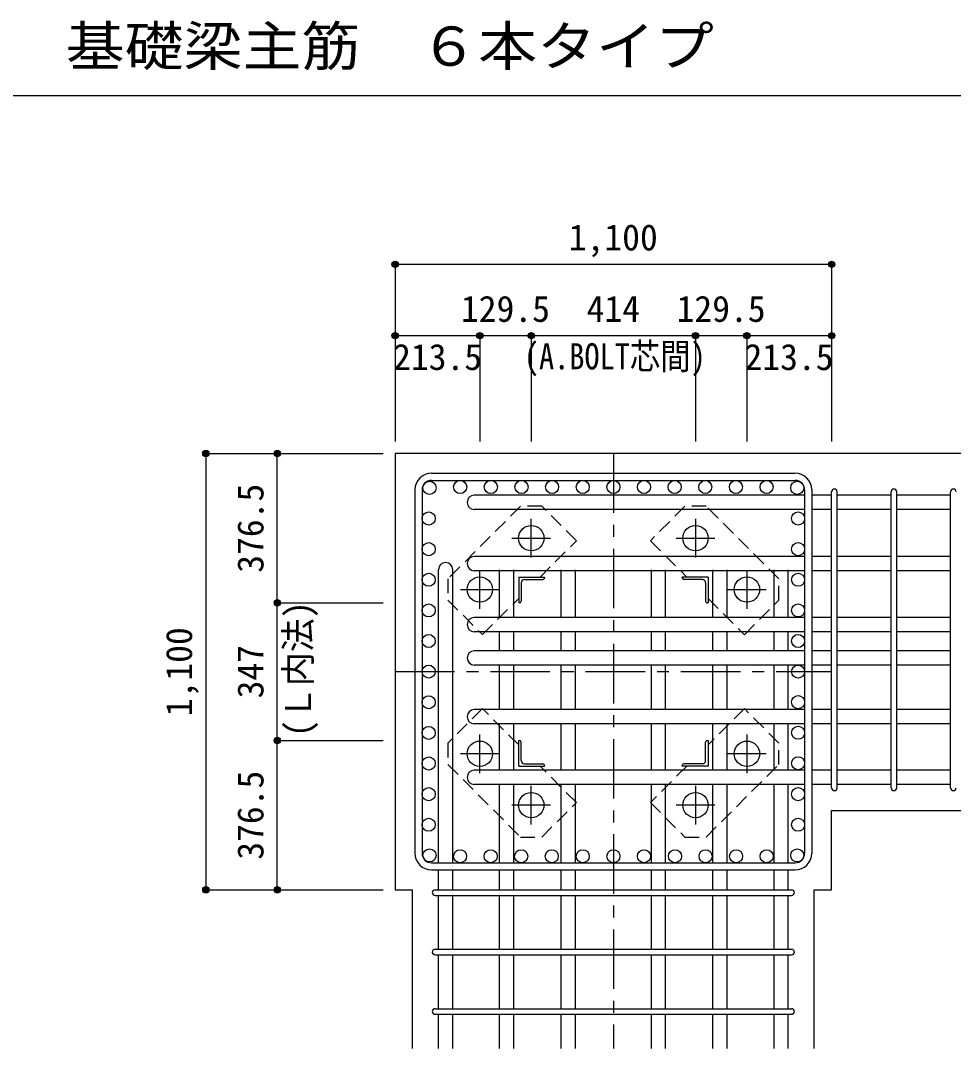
# Model space of a CAD drawing. Units: millimetres at full size, sheet at 1:30. Extents: x -5973 to 5954, y -4195 to 4201.
# Drawn here: x -942 to 1409, y -2625 to -33 of the extents above; entities that cross this region are included whole.
import ezdxf
from ezdxf.enums import TextEntityAlignment as Align

# ---------------------------------------------------------------- set-up
doc = ezdxf.new("R2010")
doc.units = ezdxf.units.MM
doc.header["$LTSCALE"] = 30
doc.header["$PDMODE"] = 32
doc.header["$PDSIZE"] = 15
doc.linetypes.add('CHAIN1', pattern=[8, 5, -1, 1, -1])
doc.linetypes.add('DASHED1', pattern=[1.8, 1.2, -0.6])
for name, color, linetype in [('0-1_躯体線', 2, 'Continuous'), ('0-2_アンカー、アングル', 4, 'Continuous'), ('0-3_立上り筋', 3, 'Continuous'), ('0-4_フープ筋', 7, 'Continuous'), ('0-5_基礎梁筋', 7, 'Continuous'), ('0-6_スタラップ筋', 7, 'Continuous'), ('0-7_文字', 4, 'Continuous'), ('0-9_プレート', 4, 'DASHED1'), ('0-D_寸法', 4, 'Continuous'), ('6-7_文字', 7, 'Continuous'), ('F-0_枠', 6, 'Continuous')]:
    doc.layers.add(name, color=color, linetype=linetype)
doc.styles.add('ＭＳ ゴシック', font='')
doc.styles.get('ＭＳ ゴシック').set_extended_font_data('MS Gothic')

msp = doc.modelspace()

# ---------------------------------------------------------------- linework, layer by layer
at = {"layer": '0-1_躯体線'}
for p, q in [((1502.44, -1124.89), (2.44, -1124.89)), ((2.44, -1124.89), (2.44, -2224.89)), ((1102.44, -2024.89), (1502.44, -2024.89)), ((1102.44, -2224.89), (1102.44, -2024.89)), ((2.44, -2224.89), (46.13, -2224.89)), ((46.13, -2624.89), (46.13, -2224.89))]:
    msp.add_line(p, q, dxfattribs=at)
msp.add_lwpolyline([(1058.74, -2624.89), (1058.74, -2224.89), (1102.44, -2224.89)], dxfattribs=at)
at = {"layer": '0-2_アンカー、アングル', "linetype": 'CHAIN1'}
for p, q in [((345.44, -1387.1), (345.44, -1289.59)), ((759.44, -1289.6), (759.44, -1387.1)), ((296.64, -1338.39), (394.14, -1338.39)), ((710.74, -1338.39), (808.24, -1338.39)), ((215.94, -1516.6), (215.94, -1419.09)), ((888.94, -1419.1), (888.94, -1516.6)), ((167.14, -1467.89), (264.64, -1467.89)), ((840.24, -1467.89), (937.74, -1467.89)), ((215.94, -1930.69), (215.94, -1833.19)), ((888.94, -1833.19), (888.94, -1930.7)), ((264.64, -1881.89), (167.14, -1881.89)), ((937.74, -1881.89), (840.24, -1881.89)), ((345.44, -2060.19), (345.44, -1962.69)), ((759.44, -1962.69), (759.44, -2060.2)), ((394.14, -2011.39), (296.64, -2011.39)), ((808.24, -2011.39), (710.74, -2011.39))]:
    msp.add_line(p, q, dxfattribs=at)
at = {"layer": '0-2_アンカー、アングル'}
for p, q in [((313.94, -1436.39), (378.94, -1436.39)), ((313.94, -1436.39), (313.94, -1501.39)), ((319.94, -1450.89), (319.94, -1497.39)), ((328.44, -1442.39), (374.94, -1442.39)), ((378.94, -1436.39), (378.94, -1438.39)), ((790.94, -1436.39), (725.94, -1436.39)), ((725.94, -1438.39), (725.94, -1436.39)), ((776.44, -1442.39), (729.94, -1442.39)), ((784.94, -1450.89), (784.94, -1497.39)), ((790.94, -1436.39), (790.94, -1501.39)), ((315.94, -1501.39), (313.94, -1501.39)), ((790.94, -1501.39), (788.94, -1501.39)), ((313.94, -1848.39), (315.94, -1848.39)), ((313.94, -1913.39), (313.94, -1848.39)), ((319.94, -1898.89), (319.94, -1852.39)), ((784.94, -1898.89), (784.94, -1852.39)), ((788.94, -1848.39), (790.94, -1848.39)), ((790.94, -1848.39), (790.94, -1913.39)), ((313.94, -1913.39), (378.94, -1913.39)), ((328.44, -1907.39), (374.94, -1907.39)), ((378.94, -1911.39), (378.94, -1913.39)), ((725.94, -1913.39), (725.94, -1911.39)), ((790.94, -1913.39), (725.94, -1913.39)), ((776.44, -1907.39), (729.94, -1907.39))]:
    msp.add_line(p, q, dxfattribs=at)
at = {"layer": '0-2_アンカー、アングル', "color": 3}
for centre in [(345.44, -1338.39), (759.44, -1338.39), (215.94, -1467.89), (888.94, -1467.89), (215.94, -1881.89), (888.94, -1881.89), (345.44, -2011.39), (759.44, -2011.39)]:
    msp.add_circle(centre, 32, dxfattribs=at)
at = {"layer": '0-2_アンカー、アングル'}
for centre, radius, start, end in [((328.44, -1450.89), 8.5, 90, 180), ((374.94, -1438.39), 4, 270, 0), ((729.94, -1438.39), 4, 180, 270), ((776.44, -1450.89), 8.5, 0, 90), ((315.94, -1497.39), 4, 270, 0), ((788.94, -1497.39), 4, 180, 270), ((315.94, -1852.39), 4, 0, 90), ((788.94, -1852.39), 4, 90, 180), ((328.44, -1898.89), 8.5, 180, 270), ((374.94, -1911.39), 4, 0, 90), ((729.94, -1911.39), 4, 90, 180), ((776.44, -1898.89), 8.5, 270, 0)]:
    msp.add_arc(centre, radius, start, end, dxfattribs=at)
at = {"layer": '0-3_立上り筋'}
for centre in [(89.13, -1211.59), (166.35, -1209.39), (243.57, -1209.39), (320.78, -1209.39), (398, -1209.39), (475.22, -1209.39), (552.44, -1209.39), (629.65, -1209.39), (706.87, -1209.39), (784.09, -1209.39), (861.31, -1209.39), (938.52, -1209.39), (1015.74, -1211.59), (86.94, -1288.81), (1017.94, -1288.81), (86.94, -1366.03), (1017.94, -1366.03), (86.94, -1443.24), (1017.94, -1443.24), (86.94, -1520.46), (1017.94, -1520.46), (86.94, -1597.68), (1017.94, -1597.68), (86.94, -1674.89), (1017.94, -1674.89), (86.94, -1752.11), (1017.94, -1751.89), (86.94, -1829.33), (1017.94, -1828.89), (86.94, -1906.55), (1017.94, -1905.89), (86.94, -1983.76), (1017.94, -1983.76), (86.94, -2060.98), (1017.94, -2060.98), (89.13, -2138.2), (166.13, -2140.39), (243.13, -2140.39), (320.13, -2140.39), (397.13, -2140.39), (475.22, -2140.39), (552.44, -2140.39), (629.65, -2140.39), (707.74, -2140.39), (784.74, -2140.39), (861.74, -2140.39), (938.74, -2140.39), (1015.74, -2138.2)]:
    msp.add_circle(centre, 16.5, dxfattribs=at)
at = {"layer": '0-4_フープ筋'}
for p, q in [((94.44, -1174.89), (1010.44, -1174.89)), ((52.44, -1216.89), (52.44, -2132.89)), ((70.44, -1216.89), (70.44, -2132.89)), ((94.44, -1192.89), (1010.44, -1192.89)), ((1034.44, -1216.89), (1034.44, -2132.89)), ((1052.44, -1216.89), (1052.44, -2132.89)), ((94.44, -2156.89), (1010.44, -2156.89)), ((94.44, -2174.89), (1010.44, -2174.89))]:
    msp.add_line(p, q, dxfattribs=at)
for centre, radius, start, end in [((94.44, -1216.89), 42, 90, 180), ((1010.44, -1216.89), 42, 0, 90), ((94.44, -1216.89), 24, 90, 180), ((1010.44, -1216.89), 24, 0, 90), ((94.44, -2132.89), 42, 180, 270), ((94.44, -2132.89), 24, 180, 270), ((1010.44, -2132.89), 42, 270, 0), ((1010.44, -2132.89), 24, 270, 0)]:
    msp.add_arc(centre, radius, start, end, dxfattribs=at)
at = {"layer": '0-5_基礎梁筋'}
for p, q in [((1034.44, -1230.09), (201.94, -1230.09)), ((1102.44, -1230.09), (1052.44, -1230.09)), ((1252.44, -1230.09), (1116.44, -1230.09)), ((1402.44, -1230.09), (1266.44, -1230.09)), ((1034.44, -1266.09), (201.94, -1266.09)), ((1102.44, -1266.09), (1052.44, -1266.09)), ((1252.44, -1266.09), (1116.44, -1266.09)), ((1402.44, -1266.09), (1266.44, -1266.09)), ((1034.44, -1384.53), (201.94, -1384.53)), ((1102.44, -1384.53), (1052.44, -1384.53)), ((1252.44, -1384.53), (1116.44, -1384.53)), ((1402.44, -1384.53), (1266.44, -1384.53)), ((111.63, -2156.89), (111.63, -1417.89)), ((147.63, -2156.89), (147.63, -1417.89)), ((1034.44, -1420.53), (201.94, -1420.53)), ((265.63, -1538.39), (265.63, -1417.89)), ((301.63, -1538.39), (301.63, -1417.89)), ((420.72, -1538.39), (420.72, -1417.89)), ((456.72, -1538.39), (456.72, -1417.89)), ((648.15, -1538.39), (648.15, -1417.89)), ((684.15, -1538.39), (684.15, -1417.89)), ((803.24, -1538.39), (803.24, -1417.89)), ((839.24, -1538.39), (839.24, -1417.89)), ((957.24, -1538.39), (957.24, -1417.89)), ((993.24, -1538.39), (993.24, -1417.89)), ((1102.44, -1420.53), (1052.44, -1420.53)), ((1252.44, -1420.53), (1116.44, -1420.53)), ((1402.44, -1420.53), (1266.44, -1420.53)), ((1034.44, -1538.39), (201.94, -1538.39)), ((1102.44, -1538.39), (1052.44, -1538.39)), ((1252.44, -1538.39), (1116.44, -1538.39)), ((1402.44, -1538.39), (1266.44, -1538.39)), ((1034.44, -1574.39), (201.94, -1574.39)), ((265.63, -1622.39), (265.63, -1574.39)), ((301.63, -1622.39), (301.63, -1574.39)), ((420.72, -1622.39), (420.72, -1574.39)), ((456.72, -1622.39), (456.72, -1574.39)), ((648.15, -1622.39), (648.15, -1574.39)), ((684.15, -1622.39), (684.15, -1574.39)), ((803.24, -1622.39), (803.24, -1574.39)), ((839.24, -1622.39), (839.24, -1574.39)), ((957.24, -1622.39), (957.24, -1574.39)), ((993.24, -1622.39), (993.24, -1574.39)), ((1102.44, -1574.39), (1052.44, -1574.39)), ((1252.44, -1574.39), (1116.44, -1574.39)), ((1402.44, -1574.39), (1266.44, -1574.39)), ((1034.44, -1622.39), (201.94, -1622.39)), ((1102.44, -1622.39), (1052.44, -1622.39)), ((1252.44, -1622.39), (1116.44, -1622.39)), ((1402.44, -1622.39), (1266.44, -1622.39)), ((1034.44, -1658.39), (201.94, -1658.39)), ((265.63, -1770.61), (265.63, -1658.39)), ((301.63, -1770.61), (301.63, -1658.39)), ((420.72, -1770.61), (420.72, -1658.39)), ((456.72, -1770.61), (456.72, -1658.39)), ((648.15, -1770.61), (648.15, -1658.39)), ((684.15, -1770.61), (684.15, -1658.39)), ((803.24, -1770.61), (803.24, -1658.39)), ((839.24, -1770.61), (839.24, -1658.39)), ((957.24, -1770.61), (957.24, -1658.39)), ((993.24, -1770.61), (993.24, -1658.39)), ((1102.44, -1658.39), (1052.44, -1658.39)), ((1252.44, -1658.39), (1116.44, -1658.39)), ((1402.44, -1658.39), (1266.44, -1658.39)), ((1034.44, -1770.61), (201.94, -1770.61)), ((1102.44, -1770.61), (1052.44, -1770.61)), ((1252.44, -1770.61), (1116.44, -1770.61)), ((1402.44, -1770.61), (1266.44, -1770.61)), ((1034.44, -1806.61), (201.94, -1806.61)), ((265.63, -1923.39), (265.63, -1806.61)), ((301.63, -1923.39), (301.63, -1806.61)), ((420.72, -1923.39), (420.72, -1806.61)), ((456.72, -1923.39), (456.72, -1806.61)), ((648.15, -1923.39), (648.15, -1806.61)), ((684.15, -1923.39), (684.15, -1806.61)), ((803.24, -1923.39), (803.24, -1806.61)), ((839.24, -1923.39), (839.24, -1806.61)), ((957.24, -1923.39), (957.24, -1806.61)), ((993.24, -1923.39), (993.24, -1806.61)), ((1102.44, -1806.61), (1052.44, -1806.61)), ((1252.44, -1806.61), (1116.44, -1806.61)), ((1402.44, -1806.61), (1266.44, -1806.61)), ((1034.44, -1923.39), (201.94, -1923.39)), ((1102.44, -1923.39), (1052.44, -1923.39)), ((1252.44, -1923.39), (1116.44, -1923.39)), ((1402.44, -1923.39), (1266.44, -1923.39)), ((1034.44, -1959.39), (201.94, -1959.39)), ((265.63, -2156.89), (265.63, -1959.39)), ((301.63, -2156.89), (301.63, -1959.39)), ((420.72, -2156.89), (420.72, -1959.39)), ((456.72, -2156.89), (456.72, -1959.39)), ((648.15, -2156.89), (648.15, -1959.39)), ((684.15, -2156.89), (684.15, -1959.39)), ((803.24, -2156.89), (803.24, -1959.39)), ((839.24, -2156.89), (839.24, -1959.39)), ((957.24, -2156.89), (957.24, -1959.39)), ((993.24, -2156.89), (993.24, -1959.39)), ((1102.44, -1959.39), (1052.44, -1959.39)), ((1252.44, -1959.39), (1116.44, -1959.39)), ((1402.44, -1959.39), (1266.44, -1959.39)), ((111.63, -2224.89), (111.63, -2174.89)), ((147.63, -2224.89), (147.63, -2174.89)), ((265.63, -2224.89), (265.63, -2174.89)), ((301.63, -2224.89), (301.63, -2174.89)), ((420.72, -2224.89), (420.72, -2174.89)), ((456.72, -2224.89), (456.72, -2174.89)), ((648.15, -2224.89), (648.15, -2174.89)), ((684.15, -2224.89), (684.15, -2174.89)), ((803.24, -2224.89), (803.24, -2174.89)), ((839.24, -2224.89), (839.24, -2174.89)), ((957.24, -2224.89), (957.24, -2174.89)), ((993.24, -2224.89), (993.24, -2174.89)), ((111.63, -2374.89), (111.63, -2238.89)), ((147.63, -2374.89), (147.63, -2238.89)), ((265.63, -2374.89), (265.63, -2238.89)), ((301.63, -2374.89), (301.63, -2238.89)), ((420.72, -2374.89), (420.72, -2238.89)), ((456.72, -2374.89), (456.72, -2238.89)), ((648.15, -2374.89), (648.15, -2238.89)), ((684.15, -2374.89), (684.15, -2238.89)), ((803.24, -2374.89), (803.24, -2238.89)), ((839.24, -2374.89), (839.24, -2238.89)), ((957.24, -2374.89), (957.24, -2238.89)), ((993.24, -2374.89), (993.24, -2238.89)), ((111.63, -2524.89), (111.63, -2388.89)), ((147.63, -2524.89), (147.63, -2388.89)), ((265.63, -2524.89), (265.63, -2388.89)), ((301.63, -2524.89), (301.63, -2388.89)), ((420.72, -2524.89), (420.72, -2388.89)), ((456.72, -2524.89), (456.72, -2388.89)), ((648.15, -2524.89), (648.15, -2388.89)), ((684.15, -2524.89), (684.15, -2388.89)), ((803.24, -2524.89), (803.24, -2388.89)), ((839.24, -2524.89), (839.24, -2388.89)), ((957.24, -2524.89), (957.24, -2388.89)), ((993.24, -2524.89), (993.24, -2388.89)), ((111.63, -2624.89), (111.63, -2538.89)), ((147.63, -2624.89), (147.63, -2538.89)), ((265.63, -2624.89), (265.63, -2538.89)), ((301.63, -2624.89), (301.63, -2538.89)), ((420.72, -2624.89), (420.72, -2538.89)), ((456.72, -2624.89), (456.72, -2538.89)), ((648.15, -2624.89), (648.15, -2538.89)), ((684.15, -2624.89), (684.15, -2538.89)), ((803.24, -2624.89), (803.24, -2538.89)), ((839.24, -2624.89), (839.24, -2538.89)), ((957.24, -2624.89), (957.24, -2538.89)), ((993.24, -2624.89), (993.24, -2538.89))]:
    msp.add_line(p, q, dxfattribs=at)
for centre, start, end in [((201.94, -1248.09), 90, 270), ((201.94, -1402.53), 90, 270), ((129.63, -1417.89), 0, 180), ((201.94, -1556.39), 90, 270), ((201.94, -1640.39), 90, 270), ((201.94, -1788.61), 90, 270), ((201.94, -1941.39), 90, 270)]:
    msp.add_arc(centre, 18, start, end, dxfattribs=at)
at = {"layer": '0-6_スタラップ筋'}
for p, q in [((1102.44, -1967.89), (1102.44, -1221.59)), ((1116.44, -1967.89), (1116.44, -1221.59)), ((1252.44, -1967.89), (1252.44, -1221.59)), ((1266.44, -1967.89), (1266.44, -1221.59)), ((1402.44, -1967.89), (1402.44, -1221.59)), ((103.13, -2224.89), (1001.74, -2224.89)), ((103.13, -2238.89), (1001.74, -2238.89)), ((103.13, -2374.89), (1001.74, -2374.89)), ((103.13, -2388.89), (1001.74, -2388.89)), ((103.13, -2524.89), (1001.74, -2524.89)), ((103.13, -2538.89), (1001.74, -2538.89))]:
    msp.add_line(p, q, dxfattribs=at)
for centre, start, end in [((1109.44, -1221.59), 0, 180), ((1109.44, -1221.59), 0, 180), ((1109.44, -1221.59), 0, 180), ((1109.44, -1221.59), 0, 180), ((1259.44, -1221.59), 0, 180), ((1409.44, -1221.59), 0, 180), ((1109.44, -1967.89), 180, 0), ((1109.44, -1967.89), 180, 0), ((1109.44, -1967.89), 180, 0), ((1109.44, -1967.89), 180, 0), ((1259.44, -1967.89), 180, 0), ((1409.44, -1967.89), 180, 0), ((103.13, -2231.89), 90, 270), ((103.13, -2231.89), 90, 270), ((103.13, -2231.89), 90, 270), ((103.13, -2231.89), 90, 270), ((1001.74, -2231.89), 270, 90), ((1001.74, -2231.89), 270, 90), ((1001.74, -2231.89), 270, 90), ((1001.74, -2231.89), 270, 90), ((103.13, -2381.89), 90, 270), ((1001.74, -2381.89), 270, 90), ((103.13, -2531.89), 90, 270), ((1001.74, -2531.89), 270, 90)]:
    msp.add_arc(centre, 7, start, end, dxfattribs=at)
at = {"layer": '0-9_プレート'}
for p, q in [((786.34, -1257.8), (732.64, -1257.8)), ((969.44, -1441), (786.34, -1257.8))]:
    msp.add_line(p, q, dxfattribs=at)
for points in [[(318.54, -1257.89), (135.34, -1441), (135.34, -1494.69), (222.34, -1581.69), (313.94, -1490.1)], [(367.64, -1436.39), (459.24, -1344.79), (372.24, -1257.89), (318.54, -1257.89)], [(732.64, -1257.8), (645.64, -1344.8), (737.24, -1436.39)], [(790.94, -1490.1), (882.54, -1581.7), (969.44, -1494.7), (969.44, -1441)], [(313.94, -1859.69), (222.34, -1768.09), (135.44, -1855.09), (135.44, -1908.79)], [(786.34, -2091.9), (969.54, -1908.79), (969.54, -1855.1), (882.54, -1768.1), (790.94, -1859.69)], [(135.44, -1908.79), (318.54, -2091.99), (372.24, -2091.99), (459.24, -2004.99), (367.64, -1913.4)], [(737.24, -1913.4), (645.64, -2005), (732.64, -2091.9), (786.34, -2091.9)]]:
    msp.add_lwpolyline(points, dxfattribs=at)
at = {"layer": '0-D_寸法'}
for p, q in [((2.44, -647.85), (1102.44, -647.85)), ((2.44, -647.85), (2.44, -827.85)), ((2.44, -647.85), (2.44, -827.85)), ((2.44, -647.85), (1102.44, -647.85)), ((1102.44, -647.85), (1102.44, -827.85)), ((2.44, -827.85), (2.44, -1094.89)), ((2.44, -827.85), (2.44, -1094.89)), ((2.44, -827.85), (215.94, -827.85)), ((2.44, -827.85), (2.44, -1094.89)), ((215.94, -827.85), (215.94, -1094.89)), ((215.94, -827.85), (345.44, -827.85)), ((345.44, -827.85), (345.44, -1094.89)), ((345.44, -827.85), (759.44, -827.85)), ((759.44, -827.85), (759.44, -1094.89)), ((759.44, -827.85), (888.94, -827.85)), ((888.94, -827.85), (888.94, -1094.89)), ((888.94, -827.85), (1102.44, -827.85)), ((1102.44, -827.85), (1102.44, -1094.89)), ((-474.6, -1124.89), (-474.6, -2224.89)), ((-474.6, -1124.89), (-294.6, -1124.89)), ((-474.6, -1124.89), (-294.6, -1124.89)), ((-474.6, -1124.89), (-474.6, -2224.89)), ((-294.6, -1124.89), (-27.56, -1124.89)), ((-294.6, -1124.89), (-27.56, -1124.89)), ((-294.6, -1124.89), (-27.56, -1124.89)), ((-294.6, -1124.89), (-27.56, -1124.89)), ((-294.6, -1848.39), (-294.6, -1501.39)), ((-294.6, -1501.39), (-27.56, -1501.39)), ((-294.6, -2224.89), (-294.6, -1848.39)), ((-294.6, -1848.39), (-27.56, -1848.39)), ((-474.6, -2224.89), (-294.6, -2224.89)), ((-294.6, -2224.89), (-27.56, -2224.89))]:
    msp.add_line(p, q, dxfattribs=at)
at = {"layer": '0-D_寸法', "linetype": 'CHAIN1'}
for p, q in [((552.44, -1124.89), (552.44, -2624.89)), ((2.44, -1674.89), (1102.44, -1674.89))]:
    msp.add_line(p, q, dxfattribs=at)
at = {"layer": '0-D_寸法'}
msp.add_lwpolyline([(-294.6, -1501.39), (-294.6, -1124.89), (-27.56, -1124.89)], dxfattribs=at)
for centre, radius in [((2.44, -647.85), 8), ((2.44, -647.85), 7.2), ((2.44, -647.85), 6.4), ((2.44, -647.85), 5.6), ((2.44, -647.85), 4.8), ((2.44, -647.85), 4), ((2.44, -647.85), 3.2), ((2.44, -647.85), 2.4), ((2.44, -647.85), 1.6), ((2.44, -647.85), 0.8), ((1102.44, -647.85), 8), ((1102.44, -647.85), 7.2), ((1102.44, -647.85), 6.4), ((1102.44, -647.85), 5.6), ((1102.44, -647.85), 4.8), ((1102.44, -647.85), 4), ((1102.44, -647.85), 3.2), ((1102.44, -647.85), 2.4), ((1102.44, -647.85), 1.6), ((1102.44, -647.85), 0.8), ((2.44, -827.85), 8), ((2.44, -827.85), 7.2), ((2.44, -827.85), 6.4), ((2.44, -827.85), 5.6), ((2.44, -827.85), 4.8), ((2.44, -827.85), 4), ((2.44, -827.85), 3.2), ((2.44, -827.85), 2.4), ((2.44, -827.85), 1.6), ((2.44, -827.85), 0.8), ((215.94, -827.85), 8), ((215.94, -827.85), 7.2), ((215.94, -827.85), 6.4), ((215.94, -827.85), 5.6), ((215.94, -827.85), 4.8), ((215.94, -827.85), 4), ((215.94, -827.85), 3.2), ((215.94, -827.85), 2.4), ((215.94, -827.85), 1.6), ((215.94, -827.85), 0.8), ((345.44, -827.85), 8), ((345.44, -827.85), 7.2), ((345.44, -827.85), 6.4), ((345.44, -827.85), 5.6), ((345.44, -827.85), 4.8), ((345.44, -827.85), 4), ((345.44, -827.85), 3.2), ((345.44, -827.85), 2.4), ((345.44, -827.85), 1.6), ((345.44, -827.85), 0.8), ((759.44, -827.85), 8), ((759.44, -827.85), 7.2), ((759.44, -827.85), 6.4), ((759.44, -827.85), 5.6), ((759.44, -827.85), 4.8), ((759.44, -827.85), 4), ((759.44, -827.85), 3.2), ((759.44, -827.85), 2.4), ((759.44, -827.85), 1.6), ((759.44, -827.85), 0.8), ((888.94, -827.85), 8), ((888.94, -827.85), 7.2), ((888.94, -827.85), 6.4), ((888.94, -827.85), 5.6), ((888.94, -827.85), 4.8), ((888.94, -827.85), 4), ((888.94, -827.85), 3.2), ((888.94, -827.85), 2.4), ((888.94, -827.85), 1.6), ((888.94, -827.85), 0.8), ((1102.44, -827.85), 8), ((1102.44, -827.85), 7.2), ((1102.44, -827.85), 6.4), ((1102.44, -827.85), 5.6), ((1102.44, -827.85), 4.8), ((1102.44, -827.85), 4), ((1102.44, -827.85), 3.2), ((1102.44, -827.85), 2.4), ((1102.44, -827.85), 1.6), ((1102.44, -827.85), 0.8), ((-474.6, -1124.89), 8), ((-474.6, -1124.89), 7.2), ((-474.6, -1124.89), 6.4), ((-474.6, -1124.89), 5.6), ((-474.6, -1124.89), 4.8), ((-474.6, -1124.89), 4), ((-474.6, -1124.89), 3.2), ((-474.6, -1124.89), 2.4), ((-474.6, -1124.89), 1.6), ((-474.6, -1124.89), 0.8), ((-294.6, -1124.89), 8), ((-294.6, -1124.89), 7.2), ((-294.6, -1124.89), 6.4), ((-294.6, -1124.89), 5.6), ((-294.6, -1124.89), 4.8), ((-294.6, -1124.89), 4), ((-294.6, -1124.89), 3.2), ((-294.6, -1124.89), 2.4), ((-294.6, -1124.89), 1.6), ((-294.6, -1124.89), 0.8), ((-294.6, -1501.39), 8), ((-294.6, -1501.39), 7.2), ((-294.6, -1501.39), 6.4), ((-294.6, -1501.39), 5.6), ((-294.6, -1501.39), 4.8), ((-294.6, -1501.39), 4), ((-294.6, -1501.39), 3.2), ((-294.6, -1501.39), 2.4), ((-294.6, -1501.39), 1.6), ((-294.6, -1501.39), 0.8), ((-294.6, -1848.39), 8), ((-294.6, -1848.39), 7.2), ((-294.6, -1848.39), 6.4), ((-294.6, -1848.39), 5.6), ((-294.6, -1848.39), 4.8), ((-294.6, -1848.39), 4), ((-294.6, -1848.39), 3.2), ((-294.6, -1848.39), 2.4), ((-294.6, -1848.39), 1.6), ((-294.6, -1848.39), 0.8), ((-474.6, -2224.89), 8), ((-474.6, -2224.89), 7.2), ((-474.6, -2224.89), 6.4), ((-474.6, -2224.89), 5.6), ((-474.6, -2224.89), 4.8), ((-474.6, -2224.89), 4), ((-474.6, -2224.89), 3.2), ((-474.6, -2224.89), 2.4), ((-474.6, -2224.89), 1.6), ((-474.6, -2224.89), 0.8), ((-294.6, -2224.89), 8), ((-294.6, -2224.89), 7.2), ((-294.6, -2224.89), 6.4), ((-294.6, -2224.89), 5.6), ((-294.6, -2224.89), 4.8), ((-294.6, -2224.89), 4), ((-294.6, -2224.89), 3.2), ((-294.6, -2224.89), 2.4), ((-294.6, -2224.89), 1.6), ((-294.6, -2224.89), 0.8)]:
    msp.add_circle(centre, radius, dxfattribs=at)
at = {"layer": '0-D_寸法', "color": 7}
for p in [(2.44, -647.85), (1102.44, -647.85), (2.44, -827.85), (215.94, -827.85), (345.44, -827.85), (759.44, -827.85), (888.94, -827.85), (1102.44, -827.85), (-474.6, -1124.89), (-294.6, -1124.89), (-294.6, -1124.89), (-294.6, -1501.39), (-294.6, -1501.39), (-294.6, -1848.39), (-294.6, -1848.39), (-474.6, -2224.89), (-294.6, -2224.89), (-294.6, -2224.89)]:
    msp.add_point(p, dxfattribs=at)
at = {"layer": 'F-0_枠', "color": 2}
msp.add_line((-5972.88, -222.05), (3723.6, -222.05), dxfattribs=at)

# ---------------------------------------------------------------- texts
at = {"layer": '0-7_文字', "style": 'ＭＳ ゴシック', "width": 0.85}
msp.add_text('(A.BOLT芯間)', height=65.98, dxfattribs=at).set_placement((326.92, -932.62), align=Align.BOTTOM_LEFT)
at = {"layer": '0-7_文字', "style": 'ＭＳ ゴシック', "width": 0.95}
msp.add_text('(Ｌ内法)', height=65.98, rotation=90, dxfattribs=at).set_placement((-189.55, -1839.49), align=Align.BOTTOM_LEFT)
at = {"layer": '0-D_寸法', "style": 'ＭＳ ゴシック'}
for s, p in [('1,100', (439.94, -632.85)), ('129.5', (168.19, -812.85)), ('414', (484.94, -812.85)), ('129.5', (711.69, -812.85)), ('213.5', (-2.78, -934.27)), ('213.5', (882.93, -934.27))]:
    msp.add_text(s, height=65.98, dxfattribs=at).set_placement(p, align=Align.BOTTOM_LEFT)
for s, p in [('376.5', (-309.6, -1425.64)), ('1,100', (-489.6, -1787.39)), ('347', (-309.6, -1742.39)), ('376.5', (-309.6, -2149.14))]:
    msp.add_text(s, height=65.98, rotation=90, dxfattribs=at).set_placement(p, align=Align.BOTTOM_LEFT)
at = {"layer": '6-7_文字', "color": 2, "style": 'ＭＳ ゴシック', "width": 1.1}
msp.add_text('\u3000\u3000基礎梁主筋\u3000６本タイプ', height=98.97, dxfattribs=at).set_placement((-1124.64, -177.05), align=Align.BOTTOM_LEFT)

doc.saveas('drawing.dxf')
